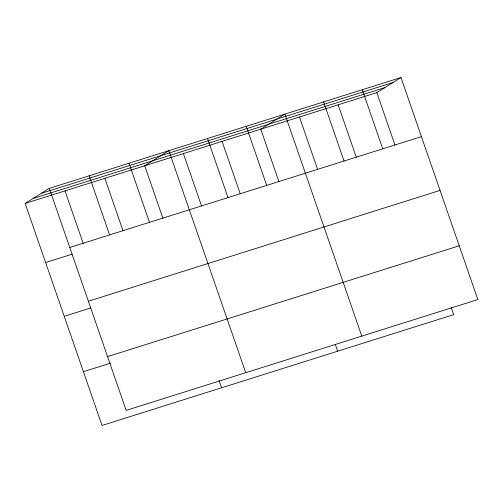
<?xml version="1.0" encoding="UTF-8"?>
<svg xmlns="http://www.w3.org/2000/svg" width="503" height="503" viewBox="0 0 503 503"><rect width="100%" height="100%" fill="white"/><g stroke="black" fill="none" stroke-linecap="round" stroke-linejoin="round"><path stroke-width="0.75" d="M451.16 307.276L453.712 314.639L102.034 425.463L25.15 203.445L49.288 188.361L400.966 77.537L477.85 299.555L126.171 410.385L49.288 188.361M25.15 203.445L376.829 92.615L400.966 77.537M41.321 193.334L393 82.511M33.116 198.465L384.795 87.641M69.754 247.463L421.432 136.64M45.616 262.547L72.187 254.172M88.371 301.228L440.05 190.404M64.233 316.312L90.804 307.937M107.554 356.621L459.233 245.797M83.416 371.704L110.723 363.097M376.829 92.615L394.993 145.071M362.286 89.723L382.752 148.831M338.142 104.806L356.306 157.263M323.599 101.914L344.065 161.023M299.461 116.998L317.626 169.454M361.795 336.13L284.912 114.106L260.774 129.189L278.939 181.646M335.363 344.586L337.658 351.213M246.231 126.297L266.697 185.406M222.087 141.381L240.258 193.837M207.544 138.488L228.01 197.597M183.406 153.572L201.571 206.029M245.741 372.704L168.857 150.68L144.719 165.764L162.884 218.22M219.05 380.419L221.603 387.788M129.001 163.236L149.473 222.345M104.863 178.32L123.028 230.776M89.144 175.799L109.61 234.907M65.006 190.882L83.171 243.339"/></g></svg>
